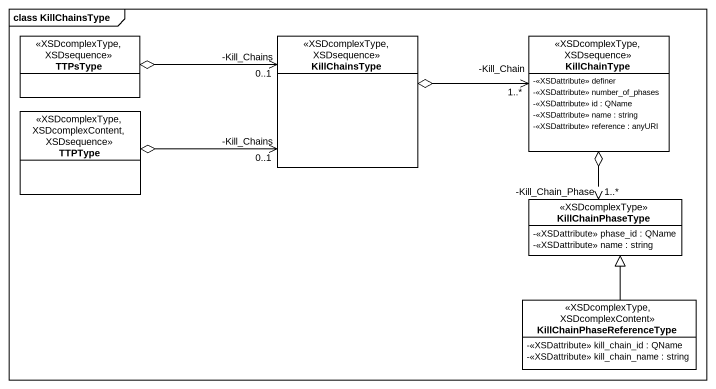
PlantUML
@startuml
mainframe class KillChainsType
hide circle
hide empty members
skinparam classAttributeIconSize 0
class TTPsType <<XSDcomplexType, XSDsequence>>
class KillChainsType <<XSDcomplexType, XSDsequence>>
class KillChainType <<XSDcomplexType, XSDsequence>> {
  -<<XSDattribute>> definer
  -<<XSDattribute>> number_of_phases
  -<<XSDattribute>> id : QName
  -<<XSDattribute>> name : string
  -<<XSDattribute>> reference : anyURI
}
class TTPType <<XSDcomplexType, XSDcomplexContent, XSDsequence>>
class KillChainPhaseType <<XSDcomplexType>> {
  -<<XSDattribute>> phase_id : QName
  -<<XSDattribute>> name : string
}
class KillChainPhaseReferenceType <<XSDcomplexType, XSDcomplexContent>> {
  -<<XSDattribute>> kill_chain_id : QName
  -<<XSDattribute>> kill_chain_name : string
}
KillChainsType "-Kill_Chains\n0..1" <-left-o TTPsType
KillChainsType "-Kill_Chains\n0..1" <-left-o TTPType
KillChainType "-Kill_Chain\n1..*" <-left-o KillChainsType
KillChainPhaseType "-Kill_Chain_Phase\n1..*" <-up-o KillChainType
KillChainPhaseReferenceType -up-|> KillChainPhaseType
@enduml
